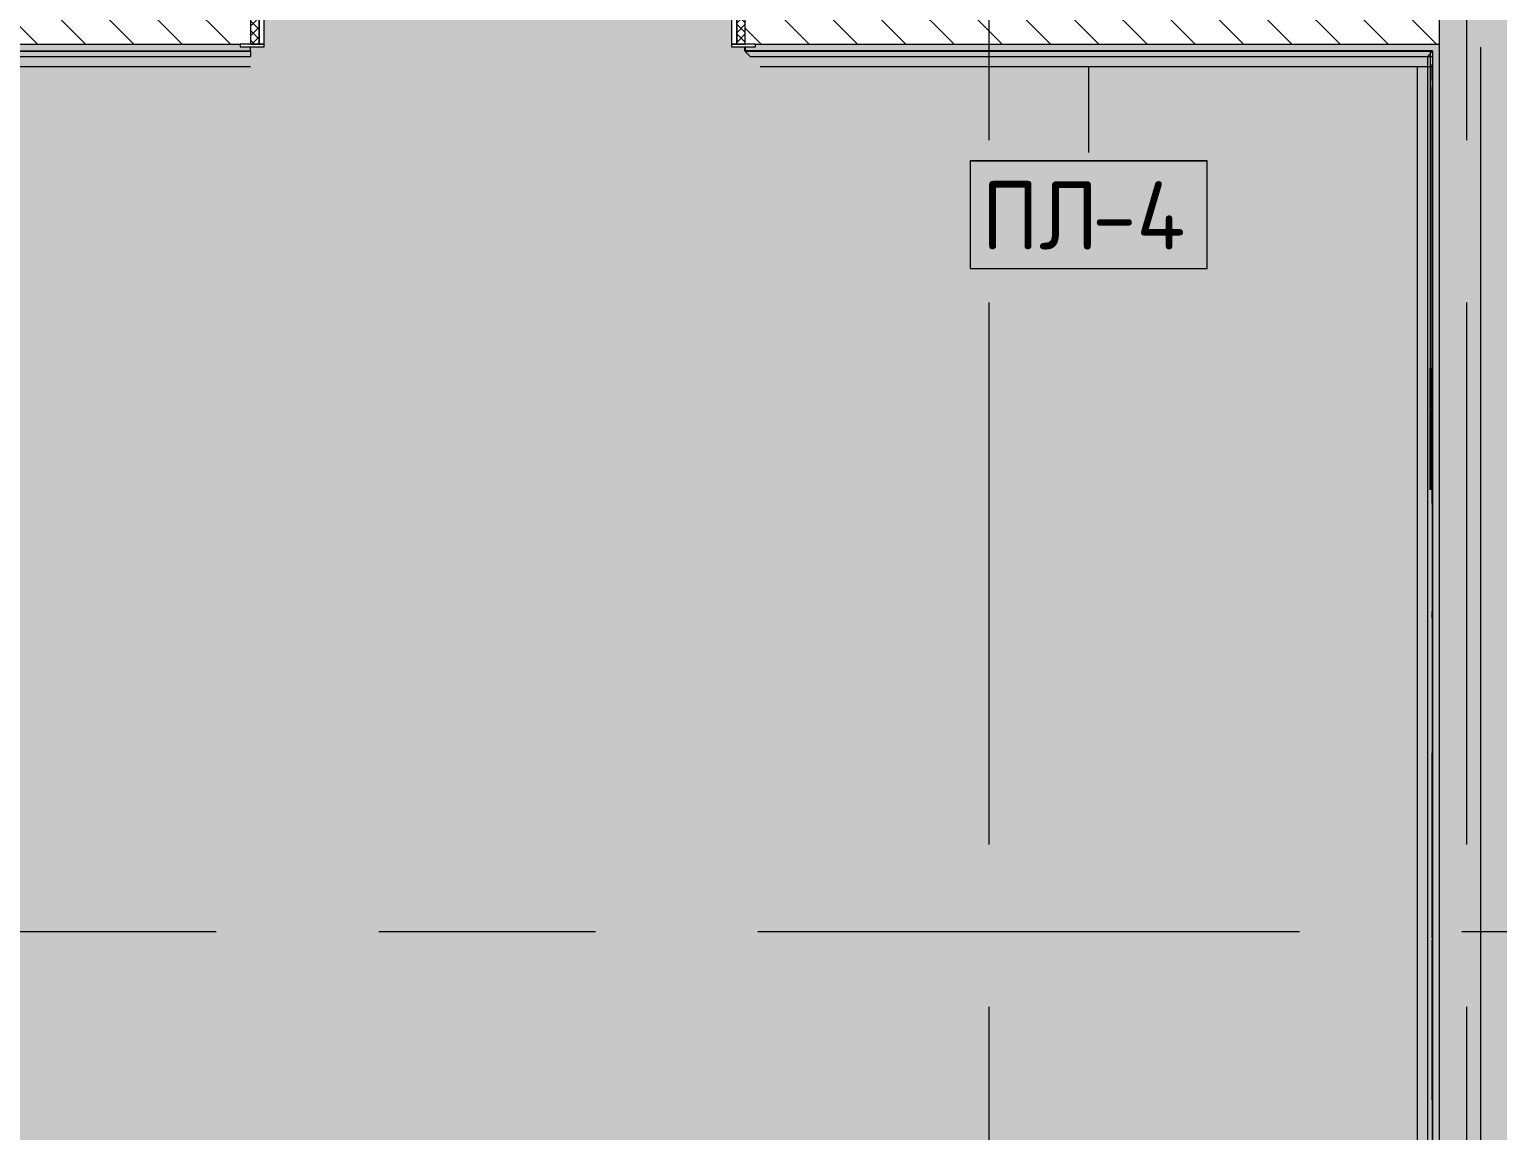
# Model space of a CAD drawing. Header units: millimetres. Extents: x 81671 to 282875, y -8553 to 29000.
# Drawn here: x 102997 to 107301, y 7216 to 10443 of the extents above; entities that cross this region are included whole.
import ezdxf

# ---------------------------------------------------------------- set-up
doc = ezdxf.new("R2010")
doc.units = ezdxf.units.MM
doc.linetypes.add('Осевая', pattern=[3175, 635, -476.25, 1587.5, -476.25])
for name, color, linetype, lineweight in [('A-DOOR', 7, 'Continuous', 9), ('A-DOOR-1', 7, 'Continuous', 13), ('A-DOOR-FRAM', 7, 'Continuous', 13), ('A-DOOR-FRAM-1', 7, 'Continuous', 9), ('A-FLOR-PATT', 7, 'Continuous', 9), ('A-GENM', 7, 'Continuous', 9), ('A-GENM-IDEN', 7, 'Continuous', 9), ('A-WALL', 7, 'Continuous', 9), ('I-WALL', 7, 'Continuous', 9), ('Оси-2', 7, 'Осевая', 9)]:
    doc.layers.add(name, color=color, linetype=linetype, lineweight=lineweight)
for name, color, linetype, lineweight, true_color in [('A-FLOR-1', 7, 'Continuous', 9, 0x787878), ('A-GENM-3', 5, 'Continuous', 9, 0x0000ff), ('A-WALL-1', 9, 'Continuous', 9, 0x808080), ('A-WALL-FNSH-1', 9, 'Continuous', 9, 0x808080), ('I-WALL-2', 9, 'Continuous', 9, 0x808080)]:
    doc.layers.add(name, color=color, linetype=linetype, lineweight=lineweight, true_color=true_color)
doc.styles.add('GOST Common_1', font='GOST_Common.ttf', dxfattribs={"height": 200})
pattern_1 = [(0, (0, 0), (121.92, 30.48), [10.058, -81.382, 10.058, -81.382, -487.68]), (0, (0, 0), (121.92, 30.48), [-182.88, 10.058, -172.822, 10.058, -81.382, -213.36]), (0, (0, 0), (121.92, 30.48), [-457.2, 10.058, -50.902, 10.058, -142.342]), (120, (45.72, 15.24), (-87.356454, 90.345817), [10.058, -81.382, 10.058, -81.382, -487.68]), (120, (45.72, 15.24), (-87.356454, 90.345817), [-182.88, 10.058, -172.822, 10.058, -81.382, -213.36]), (120, (45.72, 15.24), (-87.356454, 90.345817), [-457.2, 10.058, -50.902, 10.058, -142.342]), (240, (60.96, 76.2), (-34.563546, -120.825817), [10.058, -81.382, 10.058, -81.382, -487.68]), (240, (60.96, 76.2), (-34.563546, -120.825817), [-182.88, 10.058, -172.822, 10.058, -81.382, -213.36]), (240, (60.96, 76.2), (-34.563546, -120.825817), [-457.2, 10.058, -50.902, 10.058, -142.342])]

# ---------------------------------------------------------------- blocks, each defined once
blk = doc.blocks.new('110_Дверь_СКБ_2Ст - Д-6_л__ ДОО_Дв_1450x2100h_Дверь из раздевальной в коридор-25835678-План отделки полов с раскладкой материалов 1 этажа в осях 23_1-33')
at = {"layer": 'A-DOOR'}
h = blk.add_hatch(dxfattribs=at)
h.set_pattern_fill('FP_12', color=256, style=0, pattern_type=2)
h.set_pattern_definition([(135, (1576.41, 164.685), (-14.14214, -14.14214), []), (225, (1576.41, 164.685), (14.14214, -14.14214), [])])
h.paths.add_polyline_path([(737.5, -100), (737.5, 100), (712.5, 100), (712.5, -100)])
at = {"layer": 'A-DOOR-FRAM-1'}
h = blk.add_hatch(dxfattribs=at)
h.set_pattern_fill('FP_13', color=256, style=0, pattern_type=2)
h.set_pattern_definition([(45, (-546.384, 164.685), (-14.1421, 14.1421), []), (135, (-546.384, 164.685), (-14.1421, -14.1421), [])])
h.paths.add_polyline_path([(-687.5, -100), (-687.5, 100), (-712.5, 100), (-712.5, -100)])
at = {"layer": 'A-DOOR'}
for centre, radius, start, end in [((662.5, 100), 950, 90, 180), ((-637.5, 100), 350, 360, 90)]:
    blk.add_arc(centre, radius, start, end, dxfattribs=at)
at = {"layer": 'A-DOOR-1'}
for p, q in [((662.5, 1050), (612.5, 1050)), ((612.5, 1050), (612.5, 100)), ((662.5, 100), (662.5, 1050)), ((-637.5, 450), (-637.5, 100)), ((-587.5, 450), (-637.5, 450)), ((-587.5, 100), (-587.5, 450)), ((-637.5, 100), (-587.5, 100)), ((612.5, 100), (662.5, 100))]:
    blk.add_line(p, q, dxfattribs=at)
at = {"layer": 'A-DOOR-FRAM'}
for p, q in [((-672.5, 108), (-742.5, 108)), ((-742.5, 108), (-742.5, 100)), ((-742.5, 100), (-672.5, 100)), ((-687.5, 100), (-712.5, 100)), ((-712.5, 100), (-712.5, -100)), ((-637.5, 100), (-687.5, 100)), ((-687.5, 100), (-687.5, 20)), ((-687.5, -100), (-687.5, 100)), ((-672.5, 100), (-672.5, 108)), ((-637.5, 50), (-637.5, 100)), ((662.5, 100), (662.5, 50)), ((712.5, 100), (662.5, 100)), ((767.5, 108), (697.5, 108)), ((697.5, 108), (697.5, 100)), ((697.5, 100), (767.5, 100)), ((712.5, 20), (712.5, 100)), ((737.5, 100), (712.5, 100)), ((712.5, 100), (712.5, -100)), ((737.5, -100), (737.5, 100)), ((767.5, 100), (767.5, 108)), ((-627.5, 50), (-637.5, 50)), ((-627.5, 20), (-627.5, 50)), ((662.5, 50), (652.5, 50)), ((652.5, 50), (652.5, 20)), ((-687.5, 20), (-627.5, 20)), ((-672.5, 20), (-687.5, 20)), ((-687.5, 20), (-687.5, -100)), ((-672.5, -100), (-672.5, 20)), ((652.5, 20), (712.5, 20)), ((712.5, 20), (697.5, 20)), ((697.5, 20), (697.5, -100)), ((712.5, -100), (712.5, 20)), ((-672.5, -100), (-742.5, -100)), ((-742.5, -100), (-742.5, -108)), ((-742.5, -108), (-672.5, -108)), ((-712.5, -100), (-687.5, -100)), ((-687.5, -100), (-672.5, -100)), ((-672.5, -108), (-672.5, -100)), ((697.5, -100), (712.5, -100)), ((767.5, -100), (697.5, -100)), ((697.5, -100), (697.5, -108)), ((697.5, -108), (767.5, -108)), ((712.5, -100), (737.5, -100)), ((767.5, -108), (767.5, -100))]:
    blk.add_line(p, q, dxfattribs=at)
blk = doc.blocks.new('Плинтус - Плинтус светлый _сад_-32860291-План отделки полов с раскладкой материалов 1 этажа в осях 23_1-33')
at = {"layer": 'A-GENM-3'}
blk.add_hatch(color=256, dxfattribs=at).paths.add_polyline_path([(15, -15), (2013.9, -15), (2013.9, 0), (0, 0)])
for p, q in [((0, 0), (2013.9, 0)), ((0, 0), (15, -15)), ((15, -15), (2013.9, -15)), ((2013.9, 0), (2013.9, -15)), ((45, -45), (2013.9, -45))]:
    blk.add_line(p, q, dxfattribs=at)
blk = doc.blocks.new('Плинтус - Плинтус светлый _сад_-32860328-План отделки полов с раскладкой материалов 1 этажа в осях 23_1-33')
at = {"layer": 'A-GENM-3'}
blk.add_hatch(color=256, dxfattribs=at).paths.add_polyline_path([(15, -15), (2015.5, -15), (2015.5, 0), (0, 0)])
for p, q in [((0, 0), (2015.5, 0)), ((0, 0), (15, -15)), ((15, -15), (2015.5, -15)), ((2015.5, 0), (2015.5, -15)), ((45, -45), (2015.5, -45))]:
    blk.add_line(p, q, dxfattribs=at)
blk = doc.blocks.new('Рисунок_горы - Рисунок_горы-31934381-План отделки полов с раскладкой материалов 1 этажа в осях 23_1-33')
at = {"layer": 'A-GENM'}
for p, q in [((107109, 10336.9), (107109, 10341.4)), ((107109, 10341.4), (107109, 10336.9)), ((107109, 10337.6), (107109, 10337.2)), ((107109, 10336.9), (107109, 10337.5)), ((107109, 10319.6), (107109, 10274.5)), ((107109, 10274.8), (107109, 10274.5)), ((107109, 10274.5), (107109, 10274.8)), ((107109, 10274.5), (107109, 10092.4)), ((107109, 10131.7), (107109, 10163.4)), ((107109, 10163.4), (107109, 10131.7)), ((107109, 10060.5), (107109, 10116.4)), ((107109, 10116.4), (107109, 10060.5)), ((107109, 10092.4), (107109, 9940.2)), ((107109, 9469.7), (107109, 9583.7)), ((107109, 9583.7), (107109, 9469.7)), ((107109, 9053.7), (107109, 9094.1)), ((107109, 9094.1), (107109, 9053.7)), ((107109, 8045.1), (107109, 7835.6)), ((107109, 7726), (107109, 7712.6)), ((107109, 7402.7), (107109, 7707.3)), ((107109, 7707.3), (107109, 7402.7))]:
    blk.add_line(p, q, dxfattribs=at)
for points, knots in [([(107109, 10337.5), (107109, 10337.5), (107109, 10329.2), (107109, 10324.1), (107109, 10319.6)], [0.09352518, 0.09352518, 0.09352518, 0.09352518, 0.09352519, 0.100719424, 0.100719424, 0.100719424, 0.100719424]), ([(107109, 10337.2), (107109, 10337.2), (107109, 10322.4), (107109, 10312.8), (107109, 10294.4)], [0.24444444, 0.24444444, 0.24444444, 0.24444444, 0.24444445, 0.26666667, 0.26666667, 0.26666667, 0.26666667]), ([(107109, 10312.9), (107109, 10312.9), (107109, 10320.3), (107109, 10331.2), (107109, 10336.9)], [0.28888889, 0.28888889, 0.28888889, 0.28888889, 0.2888889, 0.31111111, 0.31111111, 0.31111111, 0.31111111]), ([(107109, 10294.4), (107109, 10294.4), (107109, 10300.2), (107109, 10305.8), (107109, 10312.9)], [0.26666667, 0.26666667, 0.26666667, 0.26666667, 0.26666668, 0.28888889, 0.28888889, 0.28888889, 0.28888889]), ([(107109, 10163.4), (107109, 10163.4), (107109, 10180.7), (107109, 10262.3), (107109, 10274.8)], [0.8, 0.8, 0.8, 0.8, 0.80000001, 0.86666667, 0.86666667, 0.86666667, 0.86666667]), ([(107109, 10274.8), (107109, 10274.8), (107109, 10262.3), (107109, 10180.7), (107109, 10163.4)], [0.115107914, 0.115107914, 0.115107914, 0.115107914, 0.115107924, 0.122302158, 0.122302158, 0.122302158, 0.122302158]), ([(107109, 10116.4), (107109, 10116.4), (107109, 10122.2), (107109, 10126.7), (107109, 10131.7)], [0.66666667, 0.66666667, 0.66666667, 0.66666667, 0.66666668, 0.73333333, 0.73333333, 0.73333333, 0.73333333]), ([(107109, 10131.7), (107109, 10131.7), (107109, 10126.7), (107109, 10122.2), (107109, 10116.4)], [0.129496403, 0.129496403, 0.129496403, 0.129496403, 0.129496413, 0.136690647, 0.136690647, 0.136690647, 0.136690647]), ([(107109, 10092.4), (107109, 10092.4), (107109, 10032), (107109, 9812.1), (107109, 9757.7)], [0.06666667, 0.06666667, 0.06666667, 0.06666667, 0.06666668, 0.13333333, 0.13333333, 0.13333333, 0.13333333]), ([(107109, 9757.7), (107109, 9757.7), (107109, 9812.1), (107109, 10032), (107109, 10092.4)], [0.15555556, 0.15555556, 0.15555556, 0.15555556, 0.15555557, 0.17777778, 0.17777778, 0.17777778, 0.17777778]), ([(107109, 10060.5), (107109, 10060.5), (107109, 10054.9), (107109, 10049.5), (107109, 10044.1)], [0.1438848921, 0.1438848921, 0.1438848921, 0.1438848921, 0.1438849021, 0.1445141984, 0.1445141984, 0.1445141984, 0.1445141984]), ([(107109, 9757.7), (107109, 9757.7), (107109, 9704.1), (107109, 9654.4), (107109, 9607.5)], [0.13333333, 0.13333333, 0.13333333, 0.13333333, 0.13333334, 0.2, 0.2, 0.2, 0.2]), ([(107109, 9607.5), (107109, 9607.5), (107109, 9654.4), (107109, 9704.1), (107109, 9757.7)], [0.13333333, 0.13333333, 0.13333333, 0.13333333, 0.13333334, 0.15555556, 0.15555556, 0.15555556, 0.15555556]), ([(107109, 9583.7), (107109, 9583.7), (107109, 9652.7), (107109, 9687.2), (107109, 9716.8)], [0.33333333, 0.33333333, 0.33333333, 0.33333333, 0.33333334, 0.36812579, 0.36812579, 0.36812579, 0.36812579]), ([(107109, 9607.5), (107109, 9607.5), (107109, 9579.9), (107109, 9480.9), (107109, 9469.7)], [0.2, 0.2, 0.2, 0.2, 0.20000001, 0.26666667, 0.26666667, 0.26666667, 0.26666667]), ([(107109, 9469.7), (107109, 9469.7), (107109, 9480.9), (107109, 9579.9), (107109, 9607.5)], [0.11111111, 0.11111111, 0.11111111, 0.11111111, 0.11111112, 0.13333333, 0.13333333, 0.13333333, 0.13333333]), ([(107109, 9347), (107109, 9347), (107109, 9347.5), (107109, 9455.4), (107109, 9469.7)], [0.08888889, 0.08888889, 0.08888889, 0.08888889, 0.0888889, 0.11111111, 0.11111111, 0.11111111, 0.11111111]), ([(107109, 9469.7), (107109, 9469.7), (107109, 9455.5), (107109, 9348.5), (107109, 9347)], [0.179856115, 0.179856115, 0.179856115, 0.179856115, 0.179856125, 0.187019746, 0.187019746, 0.187019746, 0.187019746]), ([(107109, 9347), (107109, 9347), (107109, 9335.5), (107109, 9333.7), (107109, 9332.7)], [0.18705036, 0.18705036, 0.18705036, 0.18705036, 0.18705037, 0.190270028, 0.190270028, 0.190270028, 0.190270028]), ([(107109, 9315.5), (107109, 9315.5), (107109, 9326.5), (107109, 9329.9), (107109, 9331.4)], [0.066666667, 0.066666667, 0.066666667, 0.066666667, 0.066666677, 0.075207545, 0.075207545, 0.075207545, 0.075207545]), ([(107109, 9094.1), (107109, 9094.1), (107109, 9125.5), (107109, 9292.7), (107109, 9315.5)], [0.04444444, 0.04444444, 0.04444444, 0.04444444, 0.04444445, 0.06666667, 0.06666667, 0.06666667, 0.06666667]), ([(107109, 9315.5), (107109, 9315.5), (107109, 9292.7), (107109, 9125.5), (107109, 9094.1)], [0.194244604, 0.194244604, 0.194244604, 0.194244604, 0.194244614, 0.201438849, 0.201438849, 0.201438849, 0.201438849]), ([(107109, 8222.7), (107109, 8222.7), (107109, 8267), (107109, 8298.1), (107109, 8323.4)], [0.82222222, 0.82222222, 0.82222222, 0.82222222, 0.82222223, 0.83345188, 0.83345188, 0.83345188, 0.83345188]), ([(107109, 8148.5), (107109, 8148.5), (107109, 8172.6), (107109, 8198.1), (107109, 8222.7)], [0.8, 0.8, 0.8, 0.8, 0.80000001, 0.82222222, 0.82222222, 0.82222222, 0.82222222]), ([(107109, 8222.7), (107109, 8222.7), (107109, 8198.1), (107109, 8172.6), (107109, 8148.5)], [0.258992806, 0.258992806, 0.258992806, 0.258992806, 0.258992816, 0.26618705, 0.26618705, 0.26618705, 0.26618705]), ([(107109, 7955.5), (107109, 7955.5), (107109, 8012.2), (107109, 8097.9), (107109, 8148.5)], [0.77777778, 0.77777778, 0.77777778, 0.77777778, 0.77777779, 0.8, 0.8, 0.8, 0.8]), ([(107109, 8148.5), (107109, 8148.5), (107109, 8097.9), (107109, 8012.2), (107109, 7955.5)], [0.26618705, 0.26618705, 0.26618705, 0.26618705, 0.26618706, 0.273381295, 0.273381295, 0.273381295, 0.273381295]), ([(107109, 7796), (107109, 7796), (107109, 7805.6), (107109, 7977.4), (107109, 7986.2)], [0.6, 0.6, 0.6, 0.6, 0.6, 0.9877764, 0.9877764, 0.9877764, 0.9877764]), ([(107109, 7835.6), (107109, 7835.6), (107109, 7850.2), (107109, 7943.9), (107109, 7955.5)], [0.75555556, 0.75555556, 0.75555556, 0.75555556, 0.75555557, 0.77777778, 0.77777778, 0.77777778, 0.77777778]), ([(107109, 7955.5), (107109, 7955.5), (107109, 7943.9), (107109, 7850.2), (107109, 7835.6)], [0.273381295, 0.273381295, 0.273381295, 0.273381295, 0.273381305, 0.28057554, 0.28057554, 0.28057554, 0.28057554]), ([(107109, 7868.5), (107109, 7868.5), (107109, 7831.1), (107109, 7792.4), (107109, 7781.2)], [0.2, 0.2, 0.2, 0.2, 0.2, 0.3730599, 0.3730599, 0.3730599, 0.3730599]), ([(107109, 7835.6), (107109, 7835.6), (107109, 7817.1), (107109, 7793.7), (107109, 7777.8)], [0.28057554, 0.28057554, 0.28057554, 0.28057554, 0.28057555, 0.287769784, 0.287769784, 0.287769784, 0.287769784]), ([(107109, 7777.8), (107109, 7777.8), (107109, 7767.9), (107109, 7738.5), (107109, 7726)], [0.287769784, 0.287769784, 0.287769784, 0.287769784, 0.287769794, 0.294964029, 0.294964029, 0.294964029, 0.294964029]), ([(107109, 7712.6), (107109, 7712.6), (107109, 7716.2), (107109, 7718.7), (107109, 7719.2)], [0.302158273, 0.302158273, 0.302158273, 0.302158273, 0.302158283, 0.305240818, 0.305240818, 0.305240818, 0.305240818]), ([(107109, 7707.3), (107109, 7707.3), (107109, 7710.7), (107109, 7713.3), (107109, 7715.2)], [0.875, 0.875, 0.875, 0.875, 0.87500001, 0.90068639, 0.90068639, 0.90068639, 0.90068639]), ([(107109, 7426.8), (107109, 7426.8), (107109, 7346.5), (107109, 7313.6), (107109, 7254.1)], [0.0625, 0.0625, 0.0625, 0.0625, 0.06250001, 0.125, 0.125, 0.125, 0.125]), ([(107109, 7372.3), (107109, 7372.3), (107109, 7385.8), (107109, 7402.6), (107109, 7413.4)], [0.6666667, 0.6666667, 0.6666667, 0.6666667, 0.6666667, 0.8528941, 0.8528941, 0.8528941, 0.8528941]), ([(107109, 7343.8), (107109, 7343.8), (107109, 7345), (107109, 7345.9), (107109, 7346.7)], [0.33333333, 0.33333333, 0.33333333, 0.33333333, 0.33333334, 0.35704245, 0.35704245, 0.35704245, 0.35704245]), ([(107109, 7321.6), (107109, 7321.6), (107109, 7312.8), (107109, 7307), (107109, 7303.6)], [0.16666667, 0.16666667, 0.16666667, 0.16666667, 0.16666668, 0.19933303, 0.19933303, 0.19933303, 0.19933303]), ([(107109, 7254.1), (107109, 7254.1), (107109, 7247.9), (107109, 7227.3), (107109, 7222.2)], [0.125, 0.125, 0.125, 0.125, 0.12500001, 0.1875, 0.1875, 0.1875, 0.1875]), ([(107109, 7222.2), (107109, 7222.2), (107109, 7219.9), (107109, 7218.5), (107109, 7217.6)], [0.1875, 0.1875, 0.1875, 0.1875, 0.18750001, 0.19937049, 0.19937049, 0.19937049, 0.19937049])]:
    blk.add_open_spline(points, degree=3, knots=knots, dxfattribs=at)
for points in [[(107109, 10044.1), (107109, 10049.5), (107109, 10054.9), (107109, 10060.5)], [(107109, 9716.8), (107109, 9687.2), (107109, 9652.7), (107109, 9583.7)], [(107109, 9333.5), (107109, 9334.9), (107109, 9337.9), (107109, 9347)], [(107109, 9332.2), (107109, 9331.1), (107109, 9329.1), (107109, 9315.5)], [(107109, 8323.4), (107109, 8298.1), (107109, 8267), (107109, 8222.7)], [(107109, 8137.5), (107109, 8096), (107109, 8056.1), (107109, 8045.1)], [(107109, 7986.5), (107109, 7966.1), (107109, 7895.8), (107109, 7868.5)], [(107109, 7781.4), (107109, 7784.5), (107109, 7789.2), (107109, 7796)], [(107109, 7719.2), (107109, 7718.7), (107109, 7715.2), (107109, 7707.3)], [(107109, 7712.6), (107109, 7681.9), (107109, 7475.8), (107109, 7426.8)], [(107109, 7423.4), (107109, 7402.3), (107109, 7347.3), (107109, 7321.6)], [(107109, 7354.1), (107109, 7355.1), (107109, 7356.5), (107109, 7358.3)], [(107109, 7305.3), (107109, 7313.1), (107109, 7328.5), (107109, 7343.8)]]:
    blk.add_open_spline(points, degree=3, dxfattribs=at)
blk = doc.blocks.new('Плинтус - Плинтус светлый _сад_-32860329-План отделки полов с раскладкой материалов 1 этажа в осях 23_1-33')
at = {"layer": 'A-GENM-3'}
blk.add_hatch(color=256, dxfattribs=at).paths.add_polyline_path([(9853.2, 0), (0, 0), (15, -15), (9841.7, -15), (9841.7, -0.5), (9853.2, -0.5)])
for p, q in [((0, 0), (9853.2, 0)), ((0, 0), (15, -15)), ((15, -15), (9841.7, -15)), ((45, -45), (9841.7, -45))]:
    blk.add_line(p, q, dxfattribs=at)
blk = doc.blocks.new('Mark Reiling - Mark Reiling-26174330-План отделки полов с раскладкой материалов 1 этажа в осях 23_1-33')
at = {"layer": 'A-GENM-IDEN'}
for p, q in [((-3.47, 1.49), (-3.47, -1.663)), ((-3.47, 1.49), (3.47, 1.49)), ((3.47, 1.49), (-3.47, 1.49)), ((-3.47, 1.49), (-3.47, -1.663)), ((3.47, -1.663), (3.47, 1.49)), ((3.47, -1.663), (3.47, 1.49)), ((-3.47, -1.663), (3.47, -1.663)), ((-3.47, -1.663), (3.47, -1.663))]:
    blk.add_line(p, q, dxfattribs=at)

msp = doc.modelspace()

# ---------------------------------------------------------------- hatches: boundary and pattern name
at = {"layer": 'A-FLOR-PATT'}
h = msp.add_hatch(color=256, dxfattribs=at)
h.paths.add_polyline_path([(106030, 170), (106249, 170), (106248.8, 177.4), (106030, 177.4)])
h.paths.add_polyline_path([(101870, 170), (102898.3, 170), (102898.3, 177.4), (101870, 177.4), (101870, 171)])
h.paths.add_polyline_path([(105180, 170), (105510, 170), (105509, 177.4), (105158.3, 177.4), (105158.8, 170), (105160, 170)])
h.paths.add_polyline_path([(106781.7, 267), (106786.7, 268.3), (106790.7, 272.7), (106791.7, 277), (106790.4, 282), (106786.7, 285.7), (106776.7, 285.7), (106773.1, 282), (106771.7, 277), (106773.1, 272), (106776.7, 268.3), (106779.2, 267.3)])
h.paths.add_polyline_path([(106470.5, 267), (106475.8, 268.6), (106479.2, 272), (106480.5, 277), (106479.2, 282), (106475.4, 285.7), (106465.5, 285.7), (106461.8, 282), (106460.5, 277), (106461.8, 272), (106465.5, 268.3), (106467.9, 267.3)])
h.paths.add_polyline_path([(106989.2, 267), (106994.2, 268.3), (106997.9, 272), (106999.2, 277), (106997.6, 282.4), (106993.8, 285.8), (106989.2, 287), (106984.2, 285.7), (106980.6, 282), (106979.2, 277), (106980.6, 272), (106984.2, 268.3), (106986.7, 267.3)])
h.paths.add_polyline_path([(106885.5, 267), (106890.5, 268.3), (106894.2, 272), (106895.5, 277), (106894.2, 282), (106890.4, 285.7), (106880.5, 285.7), (106876.8, 282), (106875.5, 277), (106876.8, 272), (106880.5, 268.3), (106882.9, 267.3)])
h.paths.add_polyline_path([(106366.7, 267), (106372.1, 268.6), (106375.4, 272), (106376.7, 277), (106375.4, 282), (106371.7, 285.7), (106361.7, 285.7), (106358.1, 282), (106356.7, 277), (106358.1, 272), (106361.7, 268.3), (106364.2, 267.3)])
h.paths.add_polyline_path([(106574.2, 267), (106579.6, 268.6), (106582.9, 272), (106584.2, 277), (106582.9, 282), (106579.2, 285.7), (106569.2, 285.7), (106565.6, 282), (106564.2, 277), (106565.6, 272), (106569.2, 268.3), (106571.7, 267.3)])
h.paths.add_polyline_path([(106678, 267), (106683, 268.3), (106686.7, 272), (106688, 277), (106686.7, 282), (106682.9, 285.7), (106673, 285.7), (106669.3, 282), (106668, 277), (106669.3, 272), (106673, 268.3), (106675.4, 267.3)])
h.paths.add_polyline_path([(103094.6, 267.1), (103099.9, 268.6), (103103.2, 272.1), (103104.6, 277.1), (103103.2, 282.1), (103098.9, 286), (103089.6, 285.7), (103085.9, 282.1), (103084.6, 277.1), (103085.9, 272.1), (103089.6, 268.4), (103092, 267.4)])
h.paths.add_polyline_path([(103198.3, 267.1), (103203.6, 268.7), (103207, 272.1), (103208.3, 277.1), (103207, 282.1), (103202.6, 286), (103193.3, 285.7), (103189.6, 282.1), (103188.3, 277.1), (103189.6, 272.1), (103193.3, 268.4), (103195.7, 267.4)])
h.paths.add_polyline_path([(102990.8, 267.1), (102996.1, 268.6), (102999.5, 272.1), (103000.7, 277.9), (102999.5, 282.1), (102995.8, 285.7), (102990.8, 287.1), (102985.8, 285.7), (102982.1, 282.1), (102980.8, 277.1), (102982.1, 272.1), (102985.8, 268.4), (102988.2, 267.4)])
h.paths.add_polyline_path([(103924.6, 267.1), (103929.9, 268.6), (103933.2, 272.1), (103934.6, 277.1), (103933.2, 282.1), (103928.9, 286), (103919.6, 285.7), (103915.9, 282.1), (103914.6, 277.1), (103915.9, 272.1), (103919.6, 268.4), (103922, 267.4)])
h.paths.add_polyline_path([(103820.8, 267.1), (103826.1, 268.6), (103829.5, 272.1), (103830.8, 277.1), (103829.5, 282.1), (103825.1, 286), (103815.8, 285.7), (103812.1, 282.1), (103810.8, 277.1), (103812.1, 272.1), (103815.8, 268.4), (103818.2, 267.4)])
h.paths.add_polyline_path([(104132.1, 267.1), (104137.1, 268.4), (104140.7, 272.1), (104142.1, 277.1), (104140.7, 282.1), (104136.4, 286), (104127.1, 285.7), (104123.4, 282.1), (104122.1, 277.1), (104123.4, 272.1), (104127.1, 268.4), (104129.5, 267.4)])
h.paths.add_polyline_path([(103613.3, 267.1), (103618.3, 268.4), (103622, 272.1), (103623.3, 277.1), (103622, 282.1), (103617.6, 286), (103608.3, 285.7), (103604.6, 282.1), (103603.3, 277.1), (103604.6, 272.1), (103608.3, 268.4), (103610.7, 267.4)])
h.paths.add_polyline_path([(103302.1, 267.1), (103307.4, 268.6), (103310.7, 272.1), (103312.1, 277.1), (103310.7, 282.1), (103306.4, 286), (103297.1, 285.7), (103293.4, 282.1), (103292.1, 277.1), (103293.4, 272.1), (103297.1, 268.4), (103300.6, 267.2)])
h.paths.add_polyline_path([(103405.8, 267.1), (103411.1, 268.6), (103414.5, 272.1), (103415.8, 277.1), (103414.5, 282.1), (103410.1, 286), (103400.8, 285.7), (103397.1, 282.1), (103395.8, 277.1), (103397.1, 272.1), (103400.8, 268.4), (103403.2, 267.4)])
h.paths.add_polyline_path([(104754.6, 267.1), (104759.6, 268.4), (104763.2, 272.1), (104764.6, 277.1), (104763.2, 282.1), (104759.6, 285.7), (104754.6, 287.1), (104749.6, 285.7), (104745.9, 282.1), (104744.6, 277.1), (104745.9, 272.1), (104749.6, 268.4), (104752, 267.4)])
h.paths.add_polyline_path([(104028.3, 267.1), (104033.6, 268.6), (104037, 272.1), (104038.3, 277.1), (104037, 282.1), (104032.6, 286), (104023.3, 285.7), (104019.6, 282.1), (104018.3, 277.1), (104019.6, 272.1), (104023.3, 268.4), (104025.7, 267.4)])
h.paths.add_polyline_path([(104235.8, 267.1), (104240.8, 268.4), (104244.5, 272.1), (104245.8, 277.1), (104244.5, 282.1), (104240.1, 286), (104230.8, 285.7), (104227.1, 282.1), (104225.8, 277.1), (104227.1, 272.1), (104230.8, 268.4), (104233.2, 267.4)])
h.paths.add_polyline_path([(103509.6, 267.1), (103514.9, 268.6), (103518.2, 272.1), (103519.6, 277.1), (103518.2, 282.1), (103513.9, 286), (103504.6, 285.7), (103500.9, 282.1), (103499.6, 277.1), (103500.9, 272.1), (103504.6, 268.4), (103507, 267.4)])
h.paths.add_polyline_path([(103717.1, 267.1), (103722.4, 268.6), (103725.7, 272.1), (103727.1, 277.1), (103725.7, 282.1), (103721.4, 286), (103712.1, 285.7), (103708.4, 282.1), (103707.1, 277.1), (103708.4, 272.1), (103712.1, 268.4), (103714.5, 267.4)])
h.paths.add_polyline_path([(104443.3, 267.1), (104448.3, 268.4), (104452, 272.1), (104453.3, 277.1), (104452, 282.1), (104447.6, 286), (104438.3, 285.7), (104434.6, 282.1), (104433.3, 277.1), (104434.6, 272.1), (104438.3, 268.4), (104440.7, 267.4)])
h.paths.add_polyline_path([(105065.8, 267.1), (105070.8, 268.4), (105074.5, 272.1), (105075.8, 277.1), (105074.5, 282.1), (105070.4, 285.9), (105065.8, 287.1), (105060.8, 285.7), (105057.1, 282.1), (105055.8, 277.1), (105057.1, 272.1), (105060.8, 268.4), (105063.2, 267.4)])
h.paths.add_polyline_path([(104339.6, 267.1), (104344.6, 268.4), (104348.2, 272.1), (104349.6, 277.1), (104348.2, 282.1), (104343.9, 286), (104334.6, 285.7), (104330.9, 282.1), (104329.6, 277.1), (104330.9, 272.1), (104334.6, 268.4), (104337, 267.4)])
h.paths.add_polyline_path([(104962.1, 267.1), (104967.1, 268.4), (104970.7, 272.1), (104972.1, 277.1), (104970.7, 282.1), (104967.1, 285.7), (104962.1, 287.1), (104957.1, 285.7), (104953.4, 282.1), (104952.1, 277.1), (104953.4, 272.1), (104957.1, 268.4), (104959.5, 267.4)])
h.paths.add_polyline_path([(104858.3, 267.1), (104863.3, 268.4), (104867, 272.1), (104868.3, 277.1), (104867, 282.1), (104863.3, 285.7), (104858.3, 287.1), (104853.3, 285.7), (104849.6, 282.1), (104848.3, 277.1), (104849.6, 272.1), (104853.3, 268.4), (104855.7, 267.4)])
h.paths.add_polyline_path([(104547.1, 267.1), (104552.1, 268.4), (104555.7, 272.1), (104557.1, 277.1), (104555.7, 282.1), (104551.4, 286), (104542.1, 285.7), (104538.4, 282.1), (104537.1, 277.1), (104538.4, 272.1), (104542.1, 268.4), (104544.5, 267.4)])
h.paths.add_polyline_path([(104650.8, 267.1), (104655.8, 268.4), (104659.5, 272.1), (104660.8, 277.1), (104659.5, 282.1), (104655.1, 286), (104645.8, 285.7), (104642.1, 282.1), (104640.8, 277.1), (104642.1, 272.1), (104645.8, 268.4), (104648.2, 267.4)])
h.paths.add_polyline_path([(106989.2, 417), (106994.2, 418.3), (106997.9, 422), (106999.2, 427), (106997.9, 432), (106994.2, 435.7), (106989.2, 437), (106984.2, 435.7), (106980.6, 432), (106979.2, 427), (106980.6, 422), (106984.2, 418.3), (106986.7, 417.3)])
h.paths.add_polyline_path([(102990.8, 417.1), (102995.8, 418.4), (102999.5, 422.1), (103000.8, 427.1), (102999.5, 432.1), (102995.8, 435.7), (102990.8, 437.1), (102985.8, 435.7), (102982.1, 432.1), (102980.8, 427.1), (102982.1, 422.1), (102985.8, 418.4), (102988.2, 417.4)])
h.paths.add_polyline_path([(104858.3, 417.1), (104863.3, 418.4), (104867, 422.1), (104868.3, 427.1), (104867, 432.1), (104863.3, 435.7), (104858.3, 437.1), (104853.3, 435.7), (104849.6, 432.1), (104848.3, 427.1), (104849.6, 422.1), (104853.3, 418.4), (104855.7, 417.4)])
h.paths.add_polyline_path([(104962.1, 417.1), (104967.1, 418.4), (104970.7, 422.1), (104972.1, 427.1), (104970.7, 432.1), (104967.1, 435.7), (104962.1, 437.1), (104957.1, 435.7), (104953.4, 432.1), (104952.1, 427.1), (104953.4, 422.1), (104957.1, 418.4), (104959.5, 417.4)])
h.paths.add_polyline_path([(104754.6, 417.1), (104759.6, 418.4), (104763.2, 422.1), (104764.6, 427.1), (104763.2, 432.1), (104759.6, 435.7), (104754.6, 437.1), (104749.6, 435.7), (104745.9, 432.1), (104744.6, 427.1), (104745.9, 422.1), (104749.6, 418.4), (104752, 417.4)])
h.paths.add_polyline_path([(105065.8, 417.1), (105070.8, 418.4), (105074.5, 422.1), (105075.8, 427.1), (105074.5, 432.1), (105070.8, 435.7), (105065.8, 437.1), (105060.8, 435.7), (105057.1, 432.1), (105055.8, 427.1), (105057.1, 422.1), (105060.8, 418.4), (105063.2, 417.4)])
h.paths.add_polyline_path([(105510, 517.4), (105510, 520), (106028.8, 520), (106028.8, 521.2), (105509, 521.2), (105509, 517.4)])
h.paths.add_polyline_path([(107110, 517.4), (107109.5, 10380), (105094, 10380), (105094, 10392), (105055, 10392), (105055, 10520), (105010, 10520), (105010, 10550), (105020, 10550), (105020, 10600), (104970, 10600), (104970, 10620), (103770, 10620), (103770, 10600), (103720, 10599.5), (103720, 10550), (103730, 10550), (103730, 10520), (103685, 10520), (103685, 10392), (103645, 10392), (103645, 10380), (101630, 10379), (101630, 2925), (101690, 2925), (101690, 2865), (101660, 2865), (101660, 2875), (101630, 2875), (101630, 1575), (101660, 1575), (101660, 1585), (101690, 1585), (101690, 1525), (101630, 1525), (101630, 536.2), (101856, 536.2), (101868.1, 524.2), (101868.3, 537.3), (102898.3, 537.3), (102898.3, 537.4), (105158.3, 537.4), (105159, 537.3), (106016.1, 536.2), (106028.8, 523.5), (106029, 537.3), (107094.5, 537.3), (107094, 10364), (105109, 10364), (105095, 10379), (107109.5, 10379), (107109, 517.4)])
h.paths.add_polyline_path([(102898.3, 537.4), (102898.3, 537.4), (102801.2, 546.8)])
h.paths.add_polyline_path([(101631.1, 5178.7), (101631.1, 10379), (103645, 10379), (103645, 10364), (101646.1, 10364), (101646.1, 5193.7), (101632.4, 5180)])
h.paths.add_polyline_path([(103685, 10600), (103720, 10600), (103720, 10603), (103685, 10603)])
h.paths.add_polyline_path([(105078, 10608), (105094, 10608), (105094, 10620), (105065.9, 10620), (105065.9, 10608), (105070, 10608)])
h.paths.add_polyline_path([(103645, 10608), (103678.3, 10608), (103678.3, 10620), (103645, 10620)])
at = {"layer": 'I-WALL'}
h = msp.add_hatch(dxfattribs=at)
h.set_pattern_fill('FP_4', color=256, style=0, pattern_type=2)
h.set_pattern_definition([(135, (0, 0), (-70.71068, -70.71068), [])])
h.paths.add_polyline_path([(107130, 10400), (107129.8, 10600), (105095, 10600), (105095, 10400), (107129.8, 10400)])
h.paths.add_polyline_path([(103645, 10400), (103645, 10600), (101610, 10600), (101610, 10400), (103615, 10400)])
h.paths.add_polyline_path([(94210, 10400), (94210, 10600), (93460, 10600), (93460, 10400), (93810.9, 10400)])
h.paths.add_polyline_path([(92479, 10400), (92510, 10400), (92510, 10600), (91385, 10600), (91385, 10400), (92410, 10400)])
h.paths.add_polyline_path([(89930, 10400), (89985, 10400), (89985, 10600), (89610, 10600), (89610, 10400), (89815.3, 10400)])
h = msp.add_hatch(dxfattribs=at)
h.set_pattern_fill('FP_2', color=256, style=0, pattern_type=2)
h.set_pattern_definition([(45, (0, 0), (-57.024626, 57.024626), []), (45, (57.025, 0), (-57.024626, 57.024626), [100.806, -20.161, 3.353, -16.808])])
h.paths.add_polyline_path([(107130, 2400), (107350, 2400), (107350, 10600), (107130, 10600), (107130, 2655.3)])
at = {"layer": 'I-WALL-2'}
h = msp.add_hatch(dxfattribs=at)
h.set_pattern_fill('FP_64', color=256, style=0, pattern_type=2)
h.set_pattern_definition(pattern_1)
h.paths.add_polyline_path([(107130, 10380), (107129.8, 10400), (105125, 10399.7), (105125, 10392), (105095, 10392), (105095, 10380), (107129.8, 10380)])
h.paths.add_polyline_path([(103645, 10380), (103645, 10392), (103615, 10392), (103615, 10400), (101630, 10400), (101630, 10380), (103615, 10380)])
h = msp.add_hatch(dxfattribs=at)
h.set_pattern_fill('FP_64', color=256, style=0, pattern_type=2)
h.set_pattern_definition(pattern_1)
h.paths.add_polyline_path([(107110, 150), (107130, 150), (107129.8, 10380), (107110, 10380), (107110, 170)])

# ---------------------------------------------------------------- linework, layer by layer
at = {"layer": 'A-FLOR-1'}
msp.add_line((105094, 10380), (105094, 10392), dxfattribs=at)
at = {"layer": 'A-GENM-IDEN'}
msp.add_line((106101.7, 10334), (106101.7, 10082.4), dxfattribs=at)
at = {"layer": 'A-WALL'}
for p, q in [((101630, 10380), (103645, 10380)), ((107109, 9242.5), (107110, 9242.5)), ((107110, 9222.5), (107109, 9222.5)), ((107109, 9102.5), (107110, 9102.5)), ((107110, 9082.5), (107109, 9082.5)), ((107109, 8917.6), (107110, 8917.6)), ((107110, 8897.6), (107109, 8897.6)), ((107109, 8737.6), (107110, 8737.6)), ((107110, 8717.6), (107109, 8717.6)), ((107109, 8537.6), (107110, 8537.6)), ((107110, 8517.6), (107109, 8517.6)), ((107109, 8316.3), (107110, 8316.3)), ((107110, 8296.3), (107109, 8296.3)), ((107109, 8136.3), (107110, 8136.3)), ((107110, 8116.3), (107109, 8116.3))]:
    msp.add_line(p, q, dxfattribs=at)
at = {"layer": 'A-WALL-1'}
for p, q in [((107130, 150), (107130, 10600)), ((101610, 10400), (103615, 10400)), ((103645, 10380), (103645, 10392)), ((105095, 10392), (105095, 10380)), ((105125, 10400), (107130, 10400)), ((107109.5, 10380), (107110, 10380)), ((107110, 10380), (107110, 170))]:
    msp.add_line(p, q, dxfattribs=at)
at = {"layer": 'A-WALL-FNSH-1'}
for p, q in [((101631, 10379), (103645, 10379)), ((103645, 10379), (103645, 10380)), ((107109.5, 10380), (105095, 10380)), ((105095, 10380), (105095, 10379)), ((105095, 10379), (107103, 10379)), ((107103, 10379), (107103, 9450.5)), ((107104, 10379), (107109.5, 10379)), ((107104, 9450.5), (107104, 10379)), ((107109.5, 10379), (107109.5, 10380)), ((107250, 10390), (107250, 160.5)), ((107251, 10390), (107250, 10390)), ((107251, 160.5), (107251, 10390)), ((107103, 9450.5), (107104, 9450.5)), ((107109, 9453.3), (107109, 8737.6)), ((107110, 9453.3), (107109, 9453.3)), ((107109, 8717.6), (107109, 7736.5)), ((107110, 7885.5), (107109, 7885.5)), ((107109, 7883.9), (107110, 7883.9)), ((107109, 7736.5), (107110, 7736.5)), ((107110, 7734.9), (107109, 7734.9)), ((107109, 7734.9), (107109, 7396.1)), ((107110, 7606.8), (107109, 7606.8)), ((107109, 7604.7), (107110, 7604.7)), ((107109, 7396.1), (107110, 7396.1)), ((107110, 7395.5), (107109, 7395.5)), ((107109, 7395.5), (107109, 7142.7)), ((107110, 7334.7), (107109, 7334.7)), ((107109, 7332.3), (107110, 7332.3))]:
    msp.add_line(p, q, dxfattribs=at)
at = {"layer": 'I-WALL'}
for p, q in [((107109, 9222.5), (107109, 9242.5)), ((107109, 9082.1), (107110, 9082.1)), ((107110, 9057.6), (107109, 9057.6)), ((107109, 9037.6), (107110, 9037.6)), ((107109, 8717.6), (107109, 8737.6)), ((107109, 8615.7), (107110, 8615.7)), ((107109, 8183.7), (107110, 8183.7)), ((107110, 7978.5), (107109, 7978.5)), ((107109, 7838.2), (107110, 7838.2)), ((107109, 7837.9), (107110, 7837.9)), ((107109, 7832.8), (107110, 7832.8)), ((107110, 7774.3), (107109, 7774.3)), ((107109, 7762.5), (107110, 7762.5)), ((107109, 7762.1), (107110, 7762.1)), ((107110, 7761.6), (107109, 7761.6)), ((107110, 7761.2), (107109, 7761.2)), ((107110, 7740), (107109, 7740)), ((107109, 7596.2), (107110, 7596.2)), ((107110, 7443.2), (107109, 7443.2)), ((107110, 7437.1), (107109, 7437.1)), ((107109, 7358.1), (107110, 7358.1)), ((107109, 7354.1), (107110, 7354.1)), ((107109, 7333.3), (107110, 7333.3)), ((107109, 7327.2), (107110, 7327.2))]:
    msp.add_line(p, q, dxfattribs=at)
for points in [[(107103, 9093.7), (107103, 9198.2), (107103, 9317.2), (107103, 9450.5)], [(107104, 9450.5), (107104, 9317.2), (107104, 9198.2), (107104, 9093.7)], [(107109, 9453.3), (107109, 9306.9), (107109, 9187.4), (107109, 9094.6)], [(107109, 7885.5), (107109, 7990.7), (107109, 8090.1), (107109, 8183.7)], [(107109, 8183.7), (107109, 8093.7), (107109, 7993.8), (107109, 7883.9)], [(107109, 7837.5), (107109, 7833.4), (107109, 7832.1), (107109, 7832.1)]]:
    msp.add_open_spline(points, degree=3, dxfattribs=at)
for points, knots in [([(107109, 7838.2), (107109, 7843), (107109, 7847.7), (107109, 7855.9), (107109, 7871), (107109, 7885.3), (107109, 7899.9), (107109, 7914.6), (107109, 7927.8), (107109, 7943.5), (107109, 7959.3), (107109, 7969.2), (107109, 7980), (107109, 7977.3), (107109, 7958.6), (107109, 7920), (107109, 7892.3), (107109, 7865.6), (107109, 7862.4), (107109, 7850.4), (107109, 7841.2), (107109, 7833.6), (107109, 7831.4), (107109, 7837.7)], [-1.570099, -1.570099, -1.570099, -1.570099, -1.541159, -1.501754, -1.446541, -1.382724, -1.319119, -1.257396, -1.183774, -1.104802, -1.027747, -0.955254, -0.896935, -0.833013, -0.751105, -0.652602, -0.534539, -0.451116, -0.365944, -0.289006, -0.185438, -0.086085, 0, 0, 0, 0]), ([(107109, 7832.1), (107109, 7832.1), (107109, 7833.9), (107109, 7839.6), (107109, 7848.3), (107109, 7859.8), (107109, 7862.9), (107109, 7889), (107109, 7916.8), (107109, 7955.6), (107109, 7974.5), (107109, 7977.3), (107109, 7966.9), (107109, 7957.2), (107109, 7941.8), (107109, 7926.6), (107109, 7913.5), (107109, 7899.1), (107109, 7884.7), (107109, 7870.6), (107109, 7855.8), (107109, 7847.7), (107109, 7842.9), (107109, 7837.9)], [-1.516388, -1.516388, -1.516388, -1.516388, -1.484014, -1.384661, -1.281093, -1.204155, -1.118982, -1.03556, -0.917496, -0.818994, -0.737085, -0.673164, -0.614845, -0.542352, -0.465296, -0.386325, -0.312703, -0.250979, -0.187375, -0.123558, -0.068344, -0.028939, 0, 0, 0, 0]), ([(107109, 7762.5), (107109, 7769.7), (107109, 7776.3), (107109, 7771.7), (107109, 7744.2), (107109, 7703.8), (107109, 7664.1), (107109, 7647.9), (107109, 7623.3), (107109, 7607), (107109, 7600.9), (107109, 7596.8), (107109, 7596.3), (107109, 7596.2)], [-2.06349, -2.06349, -2.06349, -2.06349, -2.003958, -1.932377, -1.83765, -1.718064, -1.60162, -1.47574, -1.346732, -1.215733, -1.118036, -1.016352, -0.956981, -0.956981, -0.956981, -0.956981]), ([(107109, 7595.9), (107109, 7595.9), (107109, 7596.5), (107109, 7600.5), (107109, 7606.6), (107109, 7623), (107109, 7647.5), (107109, 7663.7), (107109, 7703.5), (107109, 7743.9), (107109, 7771.3), (107109, 7775.9), (107109, 7769.3), (107109, 7762.1)], [-1.106509, -1.106509, -1.106509, -1.106509, -1.047139, -0.945454, -0.847758, -0.716759, -0.587751, -0.46187, -0.345426, -0.22584, -0.131113, -0.059532, 0, 0, 0, 0]), ([(107109, 7596.2), (107109, 7596.2), (107109, 7596.6), (107109, 7598.3), (107109, 7606.3), (107109, 7613.2), (107109, 7615.5), (107109, 7619.6), (107109, 7638.5), (107109, 7667.4), (107109, 7701.2), (107109, 7729.7), (107109, 7756.9), (107109, 7761.6)], [-0.9540591, -0.9540591, -0.9540591, -0.9540591, -0.9092452, -0.8051318, -0.7451716, -0.7166789, -0.6965105, -0.6546649, -0.5682867, -0.4333632, -0.2781403, -0.1149887, 0, 0, 0, 0]), ([(107109, 7761.2), (107109, 7756.5), (107109, 7729.3), (107109, 7700.8), (107109, 7667), (107109, 7638.1), (107109, 7619.2), (107109, 7615.1), (107109, 7612.8), (107109, 7605.9), (107109, 7597.9), (107109, 7596.2), (107109, 7595.9), (107109, 7595.9)], [-2.0634904, -2.0634904, -2.0634904, -2.0634904, -1.9485017, -1.7853501, -1.6301272, -1.4952038, -1.4088255, -1.3669799, -1.3468115, -1.3183188, -1.2583586, -1.1542453, -1.1094313, -1.1094313, -1.1094313, -1.1094313]), ([(107109, 7606.8), (107109, 7609), (107109, 7618.3), (107109, 7630.6), (107109, 7670.3), (107109, 7710.7), (107109, 7738.2), (107109, 7742.3), (107109, 7738.6), (107109, 7736.5)], [-0.6263302, -0.6263302, -0.6263302, -0.6263302, -0.5877508, -0.4618702, -0.3454264, -0.2258401, -0.1311132, -0.0595321, -0.0272607, -0.0272607, -0.0272607, -0.0272607]), ([(107109, 7734.9), (107109, 7737.5), (107109, 7741.6), (107109, 7737.4), (107109, 7710), (107109, 7669.6), (107109, 7629.9), (107109, 7617.2), (107109, 7607.4), (107109, 7604.7)], [-2.0403844, -2.0403844, -2.0403844, -2.0403844, -2.0039584, -1.9323773, -1.8376503, -1.718064, -1.6016202, -1.4757396, -1.4297087, -1.4297087, -1.4297087, -1.4297087]), ([(107109, 7358.1), (107109, 7366.2), (107109, 7371.2), (107109, 7377), (107109, 7386.2), (107109, 7395), (107109, 7405.3), (107109, 7414.1), (107109, 7422.4), (107109, 7428.9), (107109, 7436.8), (107109, 7441.8), (107109, 7444.4), (107109, 7437.7), (107109, 7416.7), (107109, 7375.6), (107109, 7350), (107109, 7334.7), (107109, 7334.7), (107109, 7332.7), (107109, 7334.3), (107109, 7338.4), (107109, 7345.1), (107109, 7357.3)], [-1.570099, -1.570099, -1.570099, -1.570099, -1.541159, -1.501754, -1.446541, -1.382724, -1.319119, -1.257396, -1.183774, -1.104802, -1.027747, -0.955254, -0.896935, -0.833013, -0.751105, -0.652602, -0.534539, -0.451116, -0.365944, -0.289006, -0.185438, -0.086085, 0, 0, 0, 0]), ([(107109, 7334.7), (107109, 7332.8), (107109, 7330.2), (107109, 7328.7), (107109, 7330.7), (107109, 7330.7), (107109, 7346), (107109, 7371.6), (107109, 7412.6), (107109, 7433.6), (107109, 7440.3), (107109, 7437.8), (107109, 7432.8), (107109, 7424.9), (107109, 7418.4), (107109, 7410), (107109, 7402.7), (107109, 7397.8), (107109, 7396.1)], [-1.469925, -1.469925, -1.469925, -1.469925, -1.384661, -1.281093, -1.204155, -1.118982, -1.03556, -0.917496, -0.818994, -0.737085, -0.673164, -0.614845, -0.542352, -0.465296, -0.386325, -0.312703, -0.250979, -0.218443, -0.218443, -0.218443, -0.218443]), ([(107109, 7353.2), (107109, 7341), (107109, 7334.4), (107109, 7330.3), (107109, 7328.7), (107109, 7330.7), (107109, 7330.7), (107109, 7346), (107109, 7371.6), (107109, 7412.6), (107109, 7433.6), (107109, 7440.3), (107109, 7437.8), (107109, 7432.8), (107109, 7424.9), (107109, 7418.4), (107109, 7410), (107109, 7401.3), (107109, 7391), (107109, 7382.1), (107109, 7373), (107109, 7367.2), (107109, 7362.1), (107109, 7354.1)], [-1.570099, -1.570099, -1.570099, -1.570099, -1.484014, -1.384661, -1.281093, -1.204155, -1.118982, -1.03556, -0.917496, -0.818994, -0.737085, -0.673164, -0.614845, -0.542352, -0.465296, -0.386325, -0.312703, -0.250979, -0.187375, -0.123558, -0.068344, -0.028939, 0, 0, 0, 0]), ([(107109, 7395.5), (107109, 7396.7), (107109, 7401), (107109, 7408), (107109, 7416.4), (107109, 7422.9), (107109, 7430.8), (107109, 7435.7), (107109, 7438.3), (107109, 7431.6), (107109, 7410.6), (107109, 7369.6), (107109, 7343.9), (107109, 7328.7), (107109, 7328.7), (107109, 7327.4), (107109, 7327.3), (107109, 7327.2)], [-1.342666, -1.342666, -1.342666, -1.342666, -1.319119, -1.257396, -1.183774, -1.104802, -1.027747, -0.955254, -0.896935, -0.833013, -0.751105, -0.652602, -0.534539, -0.451116, -0.365944, -0.289006, -0.279043, -0.279043, -0.279043, -0.279043]), ([(107109, 7327.2), (107109, 7327.2), (107109, 7328.3), (107109, 7330.6), (107109, 7332.3)], [-0.2759159, -0.2759159, -0.2759159, -0.2759159, -0.1854375, -0.1062044, -0.1062044, -0.1062044, -0.1062044])]:
    msp.add_open_spline(points, degree=3, knots=knots, dxfattribs=at)
at = {"layer": 'Оси-2'}
for p, q in [((105810, 593.7), (105810, 19528.3)), ((107210, 593.7), (107210, 19528.3)), ((84970.8, 7800), (122760, 7800))]:
    msp.add_line(p, q, dxfattribs=at)

# ---------------------------------------------------------------- block references
at = {"layer": 'A-DOOR'}
msp.add_blockref('110_Дверь_СКБ_2Ст - Д-6_л__ ДОО_Дв_1450x2100h_Дверь из раздевальной в коридор-25835678-План отделки полов с раскладкой материалов 1 этажа в осях 23_1-33', (104357.5, 10500), dxfattribs=at)
at = {"layer": 'A-GENM'}
msp.add_blockref('Рисунок_горы - Рисунок_горы-31934381-План отделки полов с раскладкой материалов 1 этажа в осях 23_1-33', (0, 0), dxfattribs=at)
at = {"layer": 'A-GENM-3'}
for name, p in [('Плинтус - Плинтус светлый _сад_-32860291-План отделки полов с раскладкой материалов 1 этажа в осях 23_1-33', (101631.1, 10379)), ('Плинтус - Плинтус светлый _сад_-32860328-План отделки полов с раскладкой материалов 1 этажа в осях 23_1-33', (105094, 10379))]:
    msp.add_blockref(name, p, dxfattribs=at)
at = {"layer": 'A-GENM-3', "rotation": 269.9999999999999}
msp.add_blockref('Плинтус - Плинтус светлый _сад_-32860329-План отделки полов с раскладкой материалов 1 этажа в осях 23_1-33', (107109.5, 10379), dxfattribs=at)
at = {"layer": 'A-GENM-IDEN', "xscale": 99.99999999999993, "yscale": 99.99999999999993, "zscale": 99.99999999999993}
msp.add_blockref('Mark Reiling - Mark Reiling-26174330-План отделки полов с раскладкой материалов 1 этажа в осях 23_1-33', (106101.7, 9908.9), dxfattribs=at)

# ---------------------------------------------------------------- texts
at = {"layer": 'A-GENM-IDEN', "char_height": 200, "attachment_point": 1, "style": 'GOST Common_1'}
for s, insert, width in [('ПЛ', (105787.6, 9998), 392.827), ('-4', (106111.8, 9998), 376.793)]:
    msp.add_mtext(s, dxfattribs=dict(at, insert=insert, width=width))

doc.saveas('drawing.dxf')
